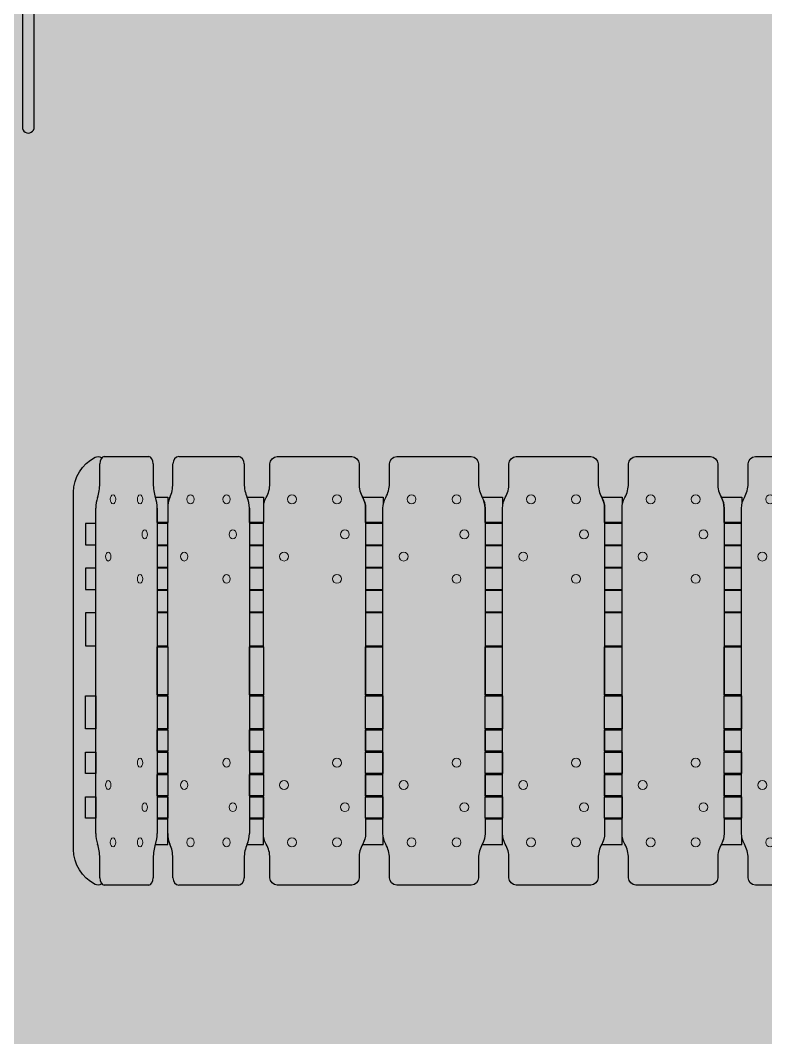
# Model space of a CAD drawing. Header units: millimetres. Extents: x -42064 to 85793, y -29289 to 164708.
# Drawn here: x -5677 to -3027, y -13718 to -10100 of the extents above; entities that cross this region are included whole.
import ezdxf

# ---------------------------------------------------------------- set-up
doc = ezdxf.new("R2010")
doc.units = ezdxf.units.MM
doc.set_wipeout_variables(frame=1)
doc.layers.add('1', color=7, linetype='Continuous')
doc.layers.add('Техника. Кран MLC650 VPC', color=250, linetype='Continuous', true_color=0x333333)
doc.layers.add('Техника. Кран MLC650 VPC Штрих', color=7, linetype='Continuous', true_color=0xed4d1d)

# ---------------------------------------------------------------- blocks, each defined once
blk = doc.blocks.new('MLC650-20260217.21124')
at = {"color": 0, "linetype": 'ByBlock', "lineweight": -2, "transparency": 16777216}
blk.add_wipeout([(-417.77439992605616, -298.2226851209098), (-417.7743999260563, -298.2226851209098), (-378.5919460964973, -264.5175735177627), (-346.2719791197601, -224.1849692017895), (-321.9157155321785, -178.59909792199142), (-306.35302995105246, -129.31317646576645), (-306.3530299510527, -129.31317646576645), (-247.73146829443397, 141.1746210557676), (-247.73146829443397, 141.1746210557676), (-235.1077724128627, 172.498239449641), (-212.77736892173004, 197.83358722539833), (-183.28708889200277, 214.29111288278818), (-150.0003628815316, 219.9937998371306), (-150.0003628815316, 219.9937998371306), (149.9999326949221, 219.9937998371306), (149.9999326949221, 219.9937998371306), (183.34637506687045, 214.2700286265199), (212.87547911048318, 197.75401245679495), (235.20690744986632, 172.33641847034414), (247.78427497556186, 140.9269198773909), (247.78427497556186, 140.9269198773909), (320.8708997563631, -200.4793758148371), (350.6872971102646, -277.8250429910595), (510.53949545696537, -554), (4035, -554), (4035, -1478), (-6389, -1478), (-6389, -554), (-3130.539716483894, -554), (-2970.687518137194, -277.8250429910595), (-2940.871120783293, -200.4793758148371), (-2867.7844960024922, 140.9269198773909), (-2867.7844960024922, 140.9269198773909), (-2855.2071284767953, 172.33641847034414), (-2832.8757001374133, 197.75401245679495), (-2803.3465960938006, 214.2700286265199), (-2770.0001537218523, 219.9937998371306), (-2770.0001537218523, 219.9937998371306), (-2469.9998581453974, 219.9937998371306), (-2469.9998581453974, 219.9937998371306), (-2436.713132134927, 214.29111288278818), (-2407.2228521051998, 197.83358722539833), (-2384.892448614067, 172.4982394496392), (-2372.268752732495, 141.1746210557667), (-2372.268752732495, 141.1746210557676), (-2313.6471910758773, -129.31317646576645), (-2313.6471910758773, -129.31317646576645), (-2298.0845054947513, -178.59909792199142), (-2273.728241907169, -224.1849692017895), (-2241.4082749304316, -264.5175735177627), (-2202.2258211008734, -298.2226851209098), (-2202.2258211008734, -298.2226851209098), (-1841.7353982096042, -554), (-778.2648228173252, -554)], dxfattribs=at)
at = {"layer": 'Техника. Кран MLC650 VPC Штрих', "true_color": 0xadadad, "transparency": 16777216}
h = blk.add_hatch(color=253, dxfattribs=at)
h.dxf.hatch_style = 1
edge = h.paths.add_edge_path()
edge.add_line((-778.2648228173257, -554), (-417.7743999260565, -298.2226851209089))
edge.add_arc((-580.0013339356952, -70.00510612412714), 280.0015026411822, 305.4068624458029, 347.7713566681087)
edge.add_line((-306.353029951053, -129.3131764657664), (-247.7314682944343, 141.1746210557667))
edge.add_arc((-150.0001655664916, 119.9935795838979), 100.0002202534264, 90.00011305294151, 167.7715590462455, ccw=False)
edge.add_line((-150.0003628815321, 219.9937998371297), (149.9999326949219, 219.9937998371297))
edge.add_arc((149.9998276272674, 119.993839943554), 99.99995989363086, 12.083143188226074, 89.99993980064431, ccw=False)
edge.add_line((247.7842749755619, 140.9269198773909), (320.8708997563626, -200.4793758148371))
edge.add_line((320.8708997563626, -200.4793758148371), (350.6872971102639, -277.8250429910586))
edge.add_line((350.6872971102639, -277.8250429910586), (510.5394954569647, -554))
edge.add_line((510.5394954569647, -554), (4035, -554))
edge.add_line((4035, -554), (4035, -1478))
edge.add_line((4035, -1478), (-6389, -1478))
edge.add_line((-6389, -1478), (-6389, -554))
edge.add_line((-6389, -554), (-3130.539716483895, -554))
edge.add_line((-3130.539716483895, -554), (-2970.687518137194, -277.8250429910586))
edge.add_line((-2970.687518137194, -277.8250429910586), (-2940.871120783293, -200.4793758148371))
edge.add_line((-2940.871120783293, -200.4793758148371), (-2867.784496002492, 140.9269198773909))
edge.add_arc((-2770.000048654198, 119.993839943554), 99.999959893631, 90.00006019935591, 167.9168568117739, ccw=False)
edge.add_line((-2770.000153721852, 219.9937998371297), (-2469.999858145398, 219.9937998371297))
edge.add_arc((-2470.000055460439, 119.9935795838979), 100.0002202534264, 12.228440953754614, 89.99988694705843, ccw=False)
edge.add_line((-2372.268752732496, 141.1746210557667), (-2313.647191075877, -129.3131764657664))
edge.add_arc((-2039.998887091235, -70.00510612412714), 280.0015026411824, 192.2286433318914, 234.593137554197)
edge.add_line((-2202.225821100874, -298.2226851209089), (-1841.735398209605, -554))
edge.add_line((-1841.735398209605, -554), (-778.2648228173257, -554))
at = {"color": 0, "linetype": 'ByBlock', "lineweight": -2, "transparency": 16777216}
blk.add_lwpolyline([(-778.2648228173257, -554), (-417.7743999260565, -298.2226851209089, 0.1869845687732821), (-306.353029951053, -129.3131764657664), (-247.7314682944343, 141.1746210557667, -0.3529966576367513), (-150.0003628815321, 219.9937998371297), (149.9999326949219, 219.9937998371297, -0.3537100561540206), (247.7842749755619, 140.9269198773909), (320.8708997563626, -200.4793758148371), (350.6872971102639, -277.8250429910586), (510.5394954569647, -554), (4035, -554), (4035, -1478), (-6389, -1478), (-6389, -554), (-3130.539716483895, -554), (-2970.687518137194, -277.8250429910586), (-2940.871120783293, -200.4793758148371), (-2867.784496002492, 140.9269198773909, -0.3537100561540206), (-2770.000153721852, 219.9937998371297), (-2469.999858145398, 219.9937998371297, -0.3529966576367513), (-2372.268752732496, 141.1746210557667), (-2313.647191075877, -129.3131764657664, 0.1869845687732821), (-2202.225821100874, -298.2226851209089), (-1841.735398209605, -554)], format="xyb", close=True, dxfattribs=at)
blk = doc.blocks.new('MLC650-20230902.15104')
at = {"color": 0, "linetype": 'ByBlock', "lineweight": -2, "transparency": 16777216}
blk.add_blockref('MLC650-20260217.21124', (1310, -2904.999999999996), dxfattribs=at)
blk = doc.blocks.new('MLC650-20260207.065548')
at = {"color": 0, "linetype": 'ByBlock', "lineweight": -2, "transparency": 16777216}
blk.add_wipeout([(-132.57856750430074, -762), (-142.38883343570785, -759.8348483067523), (-150.70362850146057, -754.1962862104166), (-156.3448001708332, -745.883261388105), (-158.51303100713994, -736.0736755385298), (-158.51303100713994, -736.0736755385298), (-158.51303100713994, -666.112054444151), (-158.51303100713994, -666.112054444151), (-159.3511661745846, -653.088744743945), (-161.85174351712226, -640.2803030330896), (-165.973506699896, -627.8980522533842), (-171.64845189068, -616.1462837401776), (-171.64845189068, -616.1462837401779), (-171.64845189068, -616.1462837401779), (-175.90462495823476, -607.332365605229), (-178.9959307805151, -598.0456013472278), (-180.87136937865876, -588.4392028475222), (-181.5, -578.6716552734142), (-181.5, -578.6716552734142), (-181.5, 578.6716552732978), (-181.5, 578.6716552732978), (-180.87136937866444, 588.4392028474344), (-178.9959307805226, 598.0456013471694), (-175.90462495824045, 607.3323656052003), (-171.64845189068, 616.1462837401778), (-171.64845189068, 616.1462837401778), (-171.64845189068, 616.1462837401778), (-165.973506699896, 627.8980522533843), (-161.85174351712226, 640.2803030330897), (-159.3511661745846, 653.088744743945), (-158.51303100713994, 666.112054444151), (-158.51303100713994, 666.112054444151), (-158.51303100713994, 736.0736755385296), (-158.51303100713994, 736.0736755385296), (-156.3448001708332, 745.883261388105), (-150.70362850146057, 754.1962862104165), (-142.38883343570785, 759.8348483067521), (-132.57856750430074, 762), (-132.57856750430074, 762), (132.57856750430062, 762), (132.57856750430062, 762), (142.3888334357079, 759.8348483067521), (150.70362850146057, 754.1962862104165), (156.34480017083337, 745.883261388105), (158.51303100714, 736.0736755385296), (158.51303100714, 736.0736755385296), (158.51303100714, 666.112054444151), (158.51303100714, 666.112054444151), (159.35116617458465, 653.088744743945), (161.85174351712237, 640.2803030330897), (165.97350669989618, 627.8980522533843), (171.64845189067995, 616.1462837401778), (171.64845189068012, 616.1462837401778), (171.64845189068012, 616.1462837401778), (175.90462495824045, 607.3323656052003), (178.9959307805226, 598.0456013471694), (180.8713693786645, 588.4392028474344), (181.50000000000006, 578.6716552732978), (181.50000000000006, 578.6716552732978), (181.50000000000006, -578.6716552734142), (181.50000000000006, -578.6716552734142), (180.87136937865893, -588.4392028475222), (178.99593078051515, -598.0456013472278), (175.90462495823488, -607.332365605229), (171.64845189068012, -616.1462837401779), (171.64845189068012, -616.1462837401779), (165.97350669989618, -627.8980522533842), (161.85174351712237, -640.2803030330896), (159.35116617458465, -653.088744743945), (158.51303100714, -666.1120544441509), (158.51303100714, -666.112054444151), (158.51303100714, -736.0736755385298), (158.51303100714, -736.0736755385298), (156.34480017083337, -745.883261388105), (150.7036285014604, -754.1962862104166), (142.38883343570774, -759.8348483067523), (132.57856750430062, -762), (132.57856750430062, -762)], dxfattribs=at)
at = {"color": 0, "linetype": 'ByBlock', "lineweight": 5, "transparency": 16777216}
for centre in [(-80, 609.9999999999418), (80, 609.9999999999418), (108, 484.9999999999418), (-108, 406.4000000009546), (80, 326.9999999999418), (80, -327.0000000000582), (-108, -406.400000001071), (108, -485.0000000000582), (-80, -610.0000000000582), (80, -610.0000000000582)]:
    blk.add_circle(centre, 15.87500000000042, dxfattribs=at)
at = {"color": 0, "linetype": 'ByBlock', "lineweight": -2, "transparency": 16777216}
for points in [[(243.9500000004191, 617.2204650887288), (243.9500000004191, 527.0499999994645), (181.49999999999997, 527.0499999994645), (181.49999999999997, 578.6716552732978), (181.49999999999997, 578.6716552732978), (180.82929978914981, 588.7442186653005), (178.83721511913822, 598.6405801545677), (175.55848514869282, 608.1881610963378), (171.05028632346512, 617.2204650887288), (171.0502863234651, 617.2204650887288)], [(-243.476062009926, 524.0021240242057), (-243.476062009926, 447.8021240236702), (-181.50000000000003, 447.8021240236702), (-181.50000000000003, 524.0021240242057)], [(243.9500000004191, 368.2999999994645), (243.9500000004191, 444.5), (181.5, 444.5), (181.5, 368.2999999994645)], [(-243.476062009926, 365.2521240242058), (-243.476062009926, 289.0521240236703), (-181.50000000000003, 289.0521240236703), (-181.50000000000003, 365.2521240242058)], [(243.9500000004191, 209.5499999994645), (243.9500000004191, 285.75), (181.5, 285.75), (181.5, 209.5499999994645)], [(-243.476062009926, 206.50212402420584), (-243.476062009926, 88.9000000009546), (-181.50000000000003, 88.9000000009546), (-181.50000000000003, 206.50212402420584)], [(243.95000000041912, 85.85212402325129), (243.95000000041912, -85.85212402325122), (181.5, -85.85212402325122), (181.5, 85.85212402325129)], [(-243.476062009926, -206.50212402432234), (-243.476062009926, -88.90000000107108), (-181.50000000000003, -88.90000000107108), (-181.50000000000003, -206.50212402432234)], [(243.9500000004191, -209.5499999995809), (243.9500000004191, -285.7500000001164), (181.5, -285.7500000001164), (181.5, -209.5499999995809)], [(-243.476062009926, -365.25212402432237), (-243.476062009926, -289.0521240237868), (-181.50000000000003, -289.0521240237868), (-181.50000000000003, -365.25212402432237)], [(243.95000000041907, -368.2999999995809), (243.95000000041907, -444.5000000001164), (181.5, -444.5000000001164), (181.5, -368.2999999995809)], [(-243.476062009926, -524.0021240243223), (-243.476062009926, -447.80212402378675), (-181.50000000000009, -447.80212402378675), (-181.50000000000009, -524.0021240243223)], [(243.95000000041912, -617.2204650888453), (243.95000000041912, -527.0499999995809), (181.5, -527.0499999995809), (181.5, -578.6716552734144), (181.5, -578.6716552734144), (180.8292997891498, -588.7442186654171), (178.83721511913825, -598.6405801546844), (175.55848514869274, -608.1881610964543), (171.050286323465, -617.2204650888455), (171.05028632346506, -617.2204650888453)]]:
    blk.add_wipeout(points, dxfattribs=at)
at = {"layer": 'Техника. Кран MLC650 VPC Штрих', "true_color": 0xd6d6d6, "transparency": 16777216}
h = blk.add_hatch(color=254, dxfattribs=at)
h.dxf.hatch_style = 1
edge = h.paths.add_edge_path()
edge.add_arc((-131.8345686436406, -735.3213027956726), 26.68906927610718, 181.6153989469193, 268.40258507276866, ccw=False)
edge.add_line((-158.5130310071399, -736.0736755385296), (-158.5130310071399, -666.112054444151))
edge.add_arc((-260.1130310061939, -666.112054440956), 101.599999999054, 359.9999999981982, 389.4582407007075)
edge.add_arc((-105.2975192721211, -578.6713346430407), 76.20248072855345, 180.0002410783351, 209.4577235127148, ccw=False)
edge.add_line((-181.5, -578.6716552734142), (-181.5, 578.6716552732978))
edge.add_arc((-105.2975192718996, 578.6713346429825), 76.20248072877492, 150.542276487329, 179.9997589217087, ccw=False)
edge.add_arc((-260.1130310061939, 666.112054440956), 101.599999999054, 330.5417592992925, 360.0000000018018)
edge.add_line((-158.5130310071399, 666.112054444151), (-158.5130310071399, 736.0736755385296))
edge.add_arc((-131.8345686436406, 735.3213027956726), 26.68906927610714, 91.59741492723128, 178.3846010530807, ccw=False)
edge.add_line((-132.5785675043007, 762), (132.5785675043007, 762))
edge.add_arc((131.8345686436406, 735.3213027956726), 26.68906927610718, 1.6153989469191856, 88.40258507276872, ccw=False)
edge.add_line((158.5130310071399, 736.0736755385296), (158.5130310071399, 666.112054444151))
edge.add_arc((260.1130310061939, 666.112054440956), 101.599999999054, 179.9999999981982, 209.4582407007075)
edge.add_arc((105.2975192718996, 578.6713346429825), 76.20248072877489, 0.00024107829131025937, 29.45772351267101, ccw=False)
edge.add_line((181.5, 578.6716552732978), (181.5, -578.6716552734142))
edge.add_arc((105.2975192721211, -578.6713346430407), 76.20248072855348, 330.5422764872852, 359.9997589216649, ccw=False)
edge.add_arc((260.1130310061939, -666.112054440956), 101.599999999054, 150.5417592992925, 180.0000000018018)
edge.add_line((158.5130310071399, -666.112054444151), (158.5130310071399, -736.0736755385296))
edge.add_arc((131.8345686436406, -735.3213027956726), 26.68906927610714, 271.59741492723134, 358.3846010530807, ccw=False)
edge.add_line((132.5785675043007, -762), (-132.5785675043007, -762))
at = {"layer": 'Техника. Кран MLC650 VPC Штрих', "transparency": 16777216}
h = blk.add_hatch(color=256, dxfattribs=at)
h.dxf.hatch_style = 1
h.set_gradient(color1=(173, 173, 173), color2=(214, 214, 214), rotation=270, tint=1, name='CURVED')
edge = h.paths.add_edge_path()
edge.add_line((171.0502863234651, 617.2204650887288), (243.9500000004191, 617.2204650887288))
edge.add_line((243.9500000004191, 617.2204650887288), (243.9500000004191, 527.0499999994645))
edge.add_line((243.9500000004191, 527.0499999994645), (181.5, 527.0499999994645))
edge.add_line((181.5, 527.0499999994645), (181.5, 578.6716552732978))
edge.add_arc((105.0557399016513, 578.6400848254885), 76.44426661743287, 0.02366238239003607, 30.31053584578099)
h = blk.add_hatch(color=256, dxfattribs=at)
h.dxf.hatch_style = 1
h.set_gradient(color1=(173, 173, 173), color2=(214, 214, 214), rotation=90.00000000000003, tint=1, name='CURVED')
h.paths.add_polyline_path([(-181.5, 524.0021240242058), (-243.476062009926, 524.0021240242058), (-243.476062009926, 447.8021240236703), (-181.5, 447.8021240236703)])
h = blk.add_hatch(color=256, dxfattribs=at)
h.dxf.hatch_style = 1
h.set_gradient(color1=(173, 173, 173), color2=(214, 214, 214), rotation=270, tint=1, name='CURVED')
h.paths.add_polyline_path([(181.5, 368.2999999994645), (243.9500000004191, 368.2999999994645), (243.9500000004191, 444.5), (181.5, 444.5)])
h = blk.add_hatch(color=256, dxfattribs=at)
h.dxf.hatch_style = 1
h.set_gradient(color1=(173, 173, 173), color2=(214, 214, 214), rotation=90.00000000000003, tint=1, name='CURVED')
h.paths.add_polyline_path([(-181.5, 365.2521240242058), (-243.476062009926, 365.2521240242058), (-243.476062009926, 289.0521240236703), (-181.5, 289.0521240236703)])
h = blk.add_hatch(color=256, dxfattribs=at)
h.dxf.hatch_style = 1
h.set_gradient(color1=(173, 173, 173), color2=(214, 214, 214), rotation=270, tint=1, name='CURVED')
h.paths.add_polyline_path([(181.5, 209.5499999994645), (243.9500000004191, 209.5499999994645), (243.9500000004191, 285.75), (181.5, 285.75)])
h = blk.add_hatch(color=256, dxfattribs=at)
h.dxf.hatch_style = 1
h.set_gradient(color1=(173, 173, 173), color2=(214, 214, 214), rotation=90.00000000000003, tint=1, name='CURVED')
h.paths.add_polyline_path([(-181.5, 206.5021240242058), (-243.476062009926, 206.5021240242058), (-243.476062009926, 88.9000000009546), (-181.5, 88.9000000009546)])
h = blk.add_hatch(color=256, dxfattribs=at)
h.dxf.hatch_style = 1
h.set_gradient(color1=(173, 173, 173), color2=(214, 214, 214), rotation=270, tint=1, name='CURVED')
h.paths.add_polyline_path([(181.5, 85.85212402325124), (243.9500000004191, 85.85212402325124), (243.9500000004191, -85.85212402325124), (181.5, -85.85212402325124)])
h = blk.add_hatch(color=256, dxfattribs=at)
h.dxf.hatch_style = 1
h.set_gradient(color1=(173, 173, 173), color2=(214, 214, 214), rotation=90.00000000000003, tint=1, name='CURVED')
h.paths.add_polyline_path([(-181.5, -206.5021240243223), (-243.476062009926, -206.5021240243223), (-243.476062009926, -88.90000000107102), (-181.5, -88.90000000107102)])
h = blk.add_hatch(color=256, dxfattribs=at)
h.dxf.hatch_style = 1
h.set_gradient(color1=(173, 173, 173), color2=(214, 214, 214), rotation=270, tint=1, name='CURVED')
h.paths.add_polyline_path([(181.5, -209.5499999995809), (243.9500000004191, -209.5499999995809), (243.9500000004191, -285.7500000001164), (181.5, -285.7500000001164)])
h = blk.add_hatch(color=256, dxfattribs=at)
h.dxf.hatch_style = 1
h.set_gradient(color1=(173, 173, 173), color2=(214, 214, 214), rotation=90.00000000000003, tint=1, name='CURVED')
h.paths.add_polyline_path([(-181.5, -365.2521240243223), (-243.476062009926, -365.2521240243223), (-243.476062009926, -289.0521240237867), (-181.5, -289.0521240237867)])
h = blk.add_hatch(color=256, dxfattribs=at)
h.dxf.hatch_style = 1
h.set_gradient(color1=(173, 173, 173), color2=(214, 214, 214), rotation=270, tint=1, name='CURVED')
h.paths.add_polyline_path([(181.5, -368.2999999995809), (243.9500000004191, -368.2999999995809), (243.9500000004191, -444.5000000001164), (181.5, -444.5000000001164)])
h = blk.add_hatch(color=256, dxfattribs=at)
h.dxf.hatch_style = 1
h.set_gradient(color1=(173, 173, 173), color2=(214, 214, 214), rotation=90.00000000000003, tint=1, name='CURVED')
h.paths.add_polyline_path([(-181.5, -524.0021240243223), (-243.476062009926, -524.0021240243223), (-243.476062009926, -447.8021240237867), (-181.5, -447.8021240237867)])
h = blk.add_hatch(color=256, dxfattribs=at)
h.dxf.hatch_style = 1
h.set_gradient(color1=(173, 173, 173), color2=(214, 214, 214), rotation=270, tint=1, name='CURVED')
edge = h.paths.add_edge_path()
edge.add_line((171.0502863234651, -617.2204650888452), (243.9500000004191, -617.2204650888452))
edge.add_line((243.9500000004191, -617.2204650888452), (243.9500000004191, -527.0499999995809))
edge.add_line((243.9500000004191, -527.0499999995809), (181.5, -527.0499999995809))
edge.add_line((181.5, -527.0499999995809), (181.5, -578.6716552734142))
edge.add_arc((105.0557399016513, -578.640084825605), 76.44426661743287, 329.689464154219, 359.97633761761, ccw=False)
at = {"color": 0, "linetype": 'ByBlock', "lineweight": -2, "transparency": 16777216}
for points in [[(-132.5785675043007, -762, -0.3978835683712395), (-158.5130310071399, -736.0736755385296), (-158.5130310071399, -666.112054444151, 0.1292483989056463), (-171.64845189068, -616.1462837401778, -0.1292450350680811), (-181.5, -578.6716552734142), (-181.5, 578.6716552732978, -0.1292450350680811), (-171.64845189068, 616.1462837401778, 0.1292483989056463), (-158.5130310071399, 666.112054444151), (-158.5130310071399, 736.0736755385296, -0.3978835683712395), (-132.5785675043007, 762), (132.5785675043007, 762, -0.3978835683712395), (158.5130310071399, 736.0736755385296), (158.5130310071399, 666.112054444151, 0.1292483989056463), (171.64845189068, 616.1462837401778, -0.1292450350680811), (181.5, 578.6716552732978), (181.5, -578.6716552734142, -0.1292450350680811), (171.64845189068, -616.1462837401778, 0.1292483989056463), (158.5130310071399, -666.112054444151), (158.5130310071399, -736.0736755385296, -0.3978835683712395), (132.5785675043007, -762)], [(171.0502863234651, 617.2204650887288), (243.9500000004191, 617.2204650887288), (243.9500000004191, 527.0499999994645), (181.5, 527.0499999994645), (181.5, 578.6716552732978, 0.1329261250696304)], [(171.0502863234651, -617.2204650888452), (243.9500000004191, -617.2204650888452), (243.9500000004191, -527.0499999995809), (181.5, -527.0499999995809), (181.5, -578.6716552734142, -0.1329261250696304)]]:
    blk.add_lwpolyline(points, format="xyb", close=True, dxfattribs=at)
for points in [[(-181.5, 524.0021240242058), (-243.476062009926, 524.0021240242058), (-243.476062009926, 447.8021240236703), (-181.5, 447.8021240236703)], [(181.5, 368.2999999994645), (243.9500000004191, 368.2999999994645), (243.9500000004191, 444.5), (181.5, 444.5)], [(-181.5, 365.2521240242058), (-243.476062009926, 365.2521240242058), (-243.476062009926, 289.0521240236703), (-181.5, 289.0521240236703)], [(181.5, 209.5499999994645), (243.9500000004191, 209.5499999994645), (243.9500000004191, 285.75), (181.5, 285.75)], [(-181.5, 206.5021240242058), (-243.476062009926, 206.5021240242058), (-243.476062009926, 88.9000000009546), (-181.5, 88.9000000009546)], [(181.5, 85.85212402325124), (243.9500000004191, 85.85212402325124), (243.9500000004191, -85.85212402325124), (181.5, -85.85212402325124)], [(-181.5, -206.5021240243223), (-243.476062009926, -206.5021240243223), (-243.476062009926, -88.90000000107102), (-181.5, -88.90000000107102)], [(181.5, -209.5499999995809), (243.9500000004191, -209.5499999995809), (243.9500000004191, -285.7500000001164), (181.5, -285.7500000001164)], [(-181.5, -365.2521240243223), (-243.476062009926, -365.2521240243223), (-243.476062009926, -289.0521240237867), (-181.5, -289.0521240237867)], [(181.5, -368.2999999995809), (243.9500000004191, -368.2999999995809), (243.9500000004191, -444.5000000001164), (181.5, -444.5000000001164)], [(-181.5, -524.0021240243223), (-243.476062009926, -524.0021240243223), (-243.476062009926, -447.8021240237867), (-181.5, -447.8021240237867)]]:
    blk.add_lwpolyline(points, close=True, dxfattribs=at)
blk = doc.blocks.new('MLC650-20260207.071159')
at = {"color": 0, "linetype": 'ByBlock', "lineweight": -2, "transparency": 16777216}
blk.add_wipeout([(34.999999999999766, 148.74070069825552), (660.1327044771336, 148.74070069825552), (660.1327044771336, 148.74070069825552), (662.5814408856209, 148.43625070853113), (664.8810737392274, 147.5414386986057), (666.8915783982234, 146.11074976992506), (668.4905352380542, 144.2312985684165), (668.4905352380542, 144.23129856841638), (688.6987356510114, 113.47021880474506), (688.6987356510114, 113.47021880474506), (690.297692490842, 111.59076760323649), (692.3081971498381, 110.16007867455585), (694.6078300034445, 109.26526666463042), (697.0565664119317, 108.96081667490569), (697.0565664119317, 108.9608166749058), (739.642525180649, 108.9608166749058), (739.642525180649, 108.9608166749058), (750.5582047520047, 106.11499529121716), (758.6950307549093, 98.30200466976964), (761.9815748530663, 87.51083291952648), (759.5811667562443, 76.48863709378111), (759.5811667562443, 76.48863709378111), (759.5811667562443, 76.48863709378111), (737.7055576889068, 45.002045774601015), (708.0942042628444, 20.648084017940164), (672.9774272548954, 5.261086989864225), (635.0002147630188, -1.1368683772161603e-13), (635.0002147630188, -1.1368683772161603e-13), (-2.2737367544323206e-13, 0), (-635.0002147630192, -1.1368683772161603e-13), (-635.0002147630192, -1.1368683772161603e-13), (-672.9774272548958, 5.261086989864225), (-708.0942042628451, 20.648084017940505), (-737.7055576889073, 45.002045774601015), (-759.5811667562448, 76.48863709378111), (-759.5811667562448, 76.48863709378111), (-759.5811667562448, 76.48863709378111), (-761.9815748530667, 87.51083291952648), (-758.6950307549098, 98.30200466976964), (-750.5582047520052, 106.11499529121716), (-739.6425251806495, 108.9608166749058), (-697.0565664119322, 108.9608166749058), (-697.0565664119322, 108.9608166749058), (-694.607830003445, 109.26526666463053), (-692.3081971498385, 110.16007867455585), (-690.2976924908425, 111.59076760323649), (-688.6987356510118, 113.4702188047454), (-688.6987356510118, 113.47021880474506), (-668.4905352380547, 144.23129856841638), (-668.4905352380547, 144.23129856841638), (-666.8915783982238, 146.11074976992506), (-664.8810737392279, 147.5414386986057), (-662.5814408856213, 148.43625070853113), (-660.1327044771341, 148.74070069825552), (-660.1327044771341, 148.74070069825552), (-35.00000000000022, 148.74070069825552), (-25.000000000000224, 237.74070069825564), (24.99999999999977, 237.74070069825564)], dxfattribs=at)
at = {"layer": 'Техника. Кран MLC650 VPC Штрих', "true_color": 0xd6d6d6, "transparency": 16777216}
h = blk.add_hatch(color=254, dxfattribs=at)
h.dxf.hatch_style = 1
edge = h.paths.add_edge_path()
edge.add_line((25, 237.7407006982557), (35, 148.7407006982558))
edge.add_line((35, 148.7407006982558), (660.1327044771342, 148.7407006982558))
edge.add_arc((660.1327044771343, 138.7407006982557), 10.00000000000009, 33.30253431540791, 90.00000000000063, ccw=False)
edge.add_line((668.4905352380547, 144.2312985684165), (688.6987356510117, 113.4702188047451))
edge.add_arc((697.0565664119322, 118.9608166749059), 10.00000000000013, 213.3025343154074, 270)
edge.add_line((697.0565664119322, 108.9608166749058), (739.6425251806495, 108.9608166749058))
edge.add_arc((739.6425251806496, 86.60334185555497), 22.35747481935083, -26.89829634439701, 90.00000000000028, ccw=False)
edge.add_arc((635.0002147630191, 139.7000000000004), 139.7000000000006, 270.0000000000001, 333.0971329627052, ccw=False)
edge.add_line((635.0002147630194, -1.70530256582424e-13), (0, 0))
edge.add_line((0, 0), (-635.0002147630194, -1.70530256582424e-13))
edge.add_arc((-635.0002147630191, 139.7000000000004), 139.7000000000006, 206.9028670372948, 269.9999999999999, ccw=False)
edge.add_arc((-739.6425251806496, 86.60334185555497), 22.35747481935081, 89.99999999999972, 206.8982963443969, ccw=False)
edge.add_line((-739.6425251806495, 108.9608166749058), (-697.0565664119322, 108.9608166749058))
edge.add_arc((-697.0565664119322, 118.9608166749059), 10.00000000000009, 270, 326.6974656845926)
edge.add_line((-688.6987356510117, 113.4702188047451), (-668.4905352380547, 144.2312985684165))
edge.add_arc((-660.1327044771343, 138.7407006982557), 10.00000000000005, 89.99999999999932, 146.6974656845921, ccw=False)
edge.add_line((-660.1327044771342, 148.7407006982558), (-35, 148.7407006982558))
edge.add_line((-35, 148.7407006982558), (-25, 237.7407006982558))
edge.add_line((-25, 237.7407006982558), (25, 237.7407006982557))
at = {"color": 0, "linetype": 'ByBlock', "lineweight": -2, "transparency": 16777216}
blk.add_lwpolyline([(25, 237.7407006982557), (35, 148.7407006982558), (660.1327044771342, 148.7407006982558, -0.252562918647414), (668.4905352380547, 144.2312985684165), (688.6987356510117, 113.4702188047451, 0.2525629186474143), (697.0565664119322, 108.9608166749058), (739.6425251806495, 108.9608166749058, -0.5594441089961507), (759.5811667562448, 76.488637093781, -0.2824867565614208), (635.0002147630194, -1.70530256582424e-13), (0, 0), (-635.0002147630194, -1.70530256582424e-13, -0.2824867565614208), (-759.5811667562448, 76.488637093781, -0.5594441089961507), (-739.6425251806495, 108.9608166749058), (-697.0565664119322, 108.9608166749058, 0.2525629186474143), (-688.6987356510117, 113.4702188047451), (-668.4905352380547, 144.2312985684165, -0.252562918647414), (-660.1327044771342, 148.7407006982558), (-35, 148.7407006982558), (-25, 237.7407006982558)], format="xyb", close=True, dxfattribs=at)
for points in [[(-35, 148.7407006982558), (0, 148.7407006982558)], [(0, 148.7407006982558), (35, 148.7407006982558)]]:
    blk.add_lwpolyline(points, dxfattribs=at)
blk = doc.blocks.new('MLC650-20230901.131549')
at = {"color": 0, "linetype": 'ByBlock', "lineweight": -2, "transparency": 16777216, "xscale": -1}
for name, p, rotation in [('MLC650-20260207.071159', (-5560.5, -2.285298491070425e-13), 270), ('MLC650-20260207.065548', (-4704.200633842272, -3.333962768947394e-13), 180)]:
    blk.add_blockref(name, p, dxfattribs=dict(at, rotation=rotation))
at = {"color": 0, "linetype": 'ByBlock', "lineweight": -2, "transparency": 16777216, "rotation": 180}
for p, xscale in [((-5080.860633842606, -2.872687305580143e-13), -0.8000000000000003), ((-4279.200633842272, -3.85443765858502e-13), -1)]:
    blk.add_blockref('MLC650-20260207.065548', p, dxfattribs=dict(at, xscale=xscale))
for p, xscale in [((-5372.430633842857, -2.515617038352442e-13), -0.6000000000000001), ((-3854.200633842272, -4.374912548222645e-13), -1)]:
    blk.add_blockref('MLC650-20260207.065548', p, dxfattribs=dict(at, xscale=xscale))
at = {"color": 0, "linetype": 'ByBlock', "lineweight": -2, "transparency": 16777216, "xscale": -1, "rotation": 180}
blk.add_blockref('MLC650-20260207.065548', (-3429.200633842272, -4.89538743786027e-13), dxfattribs=at)
blk.add_blockref('MLC650-20260207.065548', (-3004.200633842272, -5.415862327497895e-13), dxfattribs=at)
blk = doc.blocks.new('MLC650-20260222.075308')
at = {"color": 0, "linetype": 'ByBlock', "lineweight": -2, "transparency": 16777216}
for points in [[(799.9999646107334, -42.16409338408266), (799.9999646107334, -42.16409338408266), (814.9071924484771, -35.989288276069715), (821.0819643700759, -21.082046692041445), (814.9071924484771, -6.174805108013061), (799.9999646107334, 0), (799.9999646107334, 0), (-799.9999646107336, 0), (-799.9999646107336, 0), (-814.9071924484773, -6.174805108013061), (-821.0819643700761, -21.082046692041445), (-814.9071924484773, -35.989288276069715), (-799.9999646107336, -42.16409338408266)], [(-2806.1182769552124, -148.08205705561681), (-2806.1182769552124, -148.08205705561681), (-2798.194831907018, -107.88383125798191), (-2775.6080718793214, -73.70025903153532), (-2741.7377644289945, -50.64639575594174), (-2701.6520895925473, -42.171903935421824), (-2700.1998865234254, -42.16196173123353), (-892.2001515693936, -42.16196173123353), (-892.2001515693936, -42.16196173123353), (-877.2943400138244, -35.98776490165892), (-871.1201517483261, -21.081949798731102), (-877.2943400138244, -6.176134695803512), (-892.2001515693936, -0.0019378662293547677), (-2700.1998865234254, -0.0019378662293547677), (-2700.1998865234254, -0.0019378662293547677), (-2748.055330459148, -7.947973220029553), (-2790.7749131051437, -30.933191310813527), (-2823.7739732473033, -66.49082089804983), (-2843.511055146475, -110.80482083299535), (-2848.2798874481905, -148.08206074153532), (-2848.281934319397, -560.2105776844837), (-2848.281934319397, -560.2105776844837), (-2842.4176907375418, -575.6776660063867), (-2827.2000814139774, -582.1618421622484), (-2811.9824720904135, -575.6776660063867), (-2806.118228508558, -560.2105776844837)]]:
    blk.add_wipeout(points, dxfattribs=at)
at = {"layer": 'Техника. Кран MLC650 VPC Штрих', "true_color": 0xd6d6d6, "transparency": 16777216}
h = blk.add_hatch(color=254, dxfattribs=at)
h.dxf.hatch_style = 1
edge = h.paths.add_edge_path()
edge.add_line((-2806.118228508558, -560.2105776844837), (-2806.118276955212, -148.082057055617))
edge.add_arc((-2700.200880820265, -148.0793578959056), 105.9173961693392, 89.99946213733938, 180.0014601044334, ccw=False)
edge.add_line((-2700.199886523425, -42.16196173123353), (-892.2001515693937, -42.16196173123353))
edge.add_arc((-892.2001636808318, -21.08194979873133), 21.08001193250568, 270.0000329190651, 449.9999670809349)
edge.add_line((-892.2001515693937, -0.001937866229127394), (-2700.199886523425, -0.001937866229127394))
edge.add_arc((-2700.199700440145, -148.0821248741721), 148.0801870080599, 90.0000720000889, 179.9999751855431)
edge.add_line((-2848.27988744819, -148.0820607415353), (-2848.281934319397, -560.2105776844837))
edge.add_arc((-2827.200081413977, -561.0627721055598), 21.09907005668871, 177.6851856939712, 362.3148143060287)
h = blk.add_hatch(color=254, dxfattribs=at)
h.dxf.hatch_style = 1
edge = h.paths.add_edge_path()
edge.add_line((-799.9999646107335, -42.16409338408266), (799.9999646107335, -42.16409338408266))
edge.add_arc((799.9999176779826, -21.08204669204133), 21.08204669209357, 270.0001275515887, 449.9998724484113)
edge.add_line((799.9999646107335, 0), (-799.9999646107335, 0))
edge.add_arc((-799.9999176779825, -21.08204669204133), 21.08204669209357, 90.00012755158906, 269.9998724484109)
at = {"color": 0, "linetype": 'ByBlock', "lineweight": -2, "transparency": 16777216}
blk.add_lwpolyline([(-799.9999646107335, -42.16409338408266), (799.9999646107335, -42.16409338408266, 0.9999977738072884), (799.9999646107335, 0), (-799.9999646107335, 0, 0.9999977738072828)], format="xyb", close=True, dxfattribs=at)
blk.add_lwpolyline([(-2806.118228508558, -560.2105776844837), (-2806.118276955212, -148.082057055617, -0.4142237759199116), (-2700.199886523425, -42.16196173123353), (-892.2001515693937, -42.16196173123353, 0.9999994254540916), (-892.2001515693937, -0.001937866229127394), (-2700.199886523425, -0.001937866229127394, 0.4142130674619648), (-2848.27988744819, -148.0820607415353), (-2848.281934319397, -560.2105776844837, 1.041239808296063), (-2806.118228508558, -560.2105776844837)], format="xyb", dxfattribs=at)
blk = doc.blocks.new('MLC650-20230901.142438')
at = {"color": 0, "linetype": 'ByBlock', "lineweight": -2, "transparency": 16777216, "rotation": 180}
blk.add_blockref('MLC650-20260222.075308', (2821.502633587686, 1418.844899875796), dxfattribs=at)
blk = doc.blocks.new('*U322')
at = {"color": 0, "linetype": 'ByBlock', "lineweight": -2, "ltscale": 20, "transparency": 16777216}
blk.add_blockref('MLC650-20230902.15104', (0, 0), dxfattribs=at)
at = {"color": 0, "linetype": 'ByBlock', "lineweight": -2, "ltscale": 20, "transparency": 16777216, "rotation": 180}
blk.add_blockref('MLC650-20230901.142438', (0, 0), dxfattribs=at)
at = {"color": 0, "linetype": 'ByBlock', "lineweight": -2, "ltscale": 20, "transparency": 16777216, "xscale": -1, "rotation": 180}
blk.add_blockref('MLC650-20230901.131549', (72.99999999999997, -3912.999999999999), dxfattribs=at)

msp = doc.modelspace()

# ---------------------------------------------------------------- hatches: boundary and pattern name
at = {"layer": '1', "lineweight": 35, "true_color": 0xfff1c8, "transparency": 33554687}
h = msp.add_hatch(color=254, dxfattribs=at)
h.dxf.hatch_style = 1
h.paths.add_polyline_path([(85793.12420680346, -29289.36480978603), (-42063.6655771996, -29289.36480978603), (-42063.6655771996, 164708.3676999946), (85793.12420680346, 164708.3676999946)])

# ---------------------------------------------------------------- next in the draw order: block references
at = {"layer": 'Техника. Кран MLC650 VPC', "transparency": 16777216}
msp.add_blockref('*U322', (0, -8500.000000000002), dxfattribs=at)

doc.saveas('drawing.dxf')
